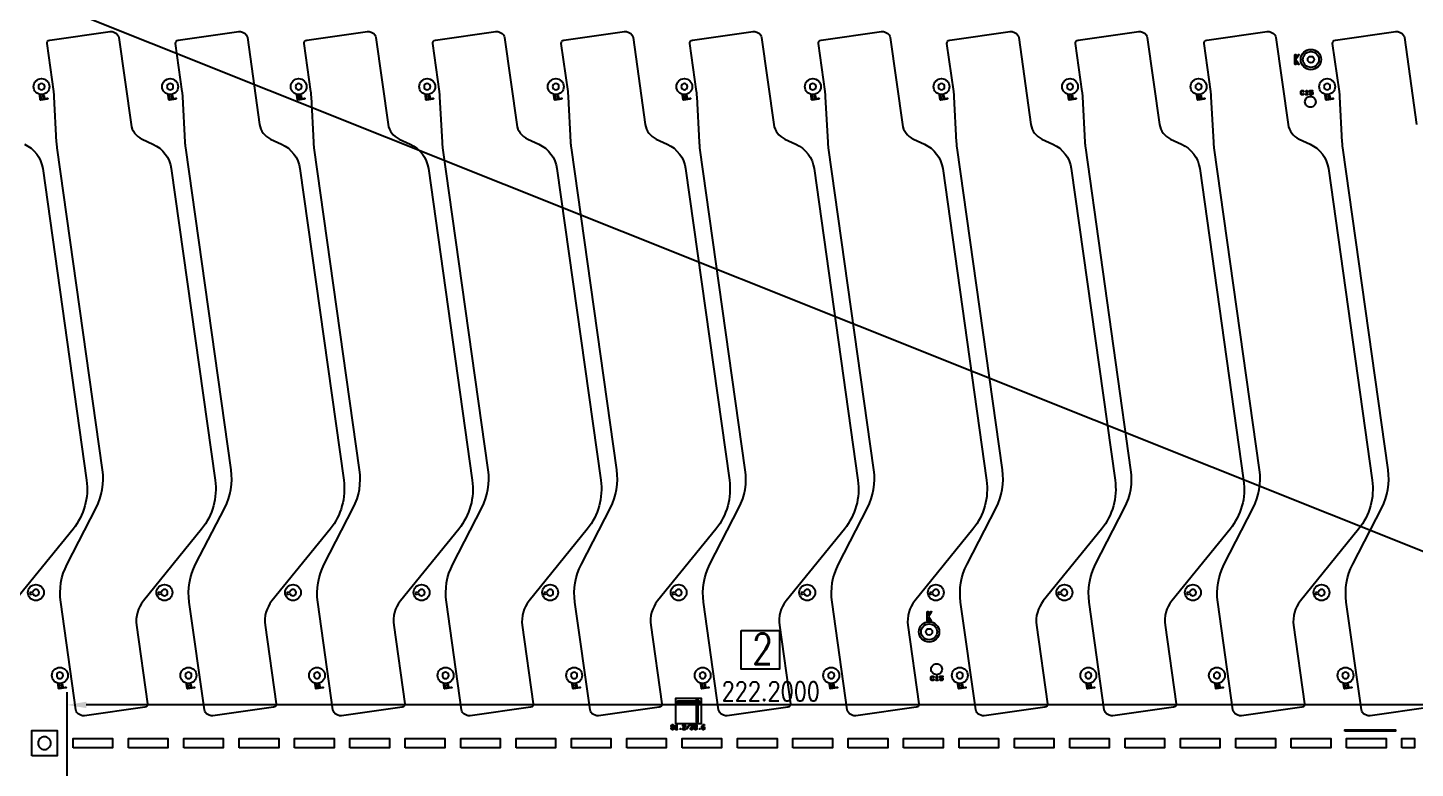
# Model space of a CAD drawing. Header units: millimetres. Extents: x 236 to 1271, y 167 to 899.
# Drawn here: x 423.4 to 641.4, y 577.5 to 693.9 of the extents above; entities that cross this region are included whole.
import ezdxf

# ---------------------------------------------------------------- set-up
doc = ezdxf.new("R2010")
doc.units = ezdxf.units.MM
doc.header["$LTSCALE"] = 23.1
doc.header["$PDMODE"] = 3
doc.header["$PDSIZE"] = 6
doc.layers.get('0').update_dxf_attribs({"linetype": 'CONTINUOUS'})
doc.layers.get('Defpoints').update_dxf_attribs({"linetype": 'CONTINUOUS'})
doc.layers.add('備註', color=1, linetype='CONTINUOUS')
doc.layers.add('尺寸線', color=3, linetype='CONTINUOUS', lineweight=0)
doc.styles.get("Standard").update_dxf_attribs({"font": 'simplex.shx', "width": 0.8})
doc.dimstyles.get("Standard").update_dxf_attribs({"dimtxt": 3, "dimasz": 3, "dimexe": 2, "dimexo": 0.35, "dimtad": 1, "dimdec": 4, "dimzin": 0, "dimdsep": 46, "dimtxsty": 'Standard', "dimcen": 0.09, "dimazin": 0, "dimtp": 0.01, "dimtm": 0.01, "dimtfac": 1, "dimtofl": 0, "dimtmove": 0, "dimatfit": 3, "dimfxl": 0, "dimtolj": 1, "dimtzin": 0, "dimarcsym": 0})

# ---------------------------------------------------------------- blocks, each defined once
blk = doc.blocks.new('*D4')
at = {"layer": 'Defpoints', "color": 0}
for p in [(429.63, 587.46), (429.63, 570.8), (651.83, 570.8)]:
    blk.add_point(p, dxfattribs=at)
at = {"layer": '尺寸線', "color": 0, "lineweight": -2}
for p, q in [((429.63, 571.15), (429.63, 589.46)), ((651.83, 571.15), (651.83, 589.46)), ((648.83, 587.46), (432.63, 587.46))]:
    blk.add_line(p, q, dxfattribs=at)
at = {"layer": '尺寸線', "color": 0}
for points in [[(432.63, 587.96), (432.63, 586.96), (429.63, 587.46)], [(648.83, 586.96), (648.83, 587.96), (651.83, 587.46)]]:
    blk.add_solid(points, dxfattribs=at)
at = {"layer": '尺寸線', "color": 0, "insert": (540.19, 589.59), "char_height": 3, "attachment_point": 5, "rotation": 0}
blk.add_mtext('\\A1;222.2000', dxfattribs=at)
blk = doc.blocks.new('*D5')
at = {"layer": 'Defpoints', "color": 0}
for p in [(631.63, 795.8), (686.58, 795.65), (630.49, 367.1)]:
    blk.add_point(p, dxfattribs=at)
at = {"layer": '尺寸線', "color": 0, "lineweight": -2}
for p, q in [((631.98, 795.79), (688.58, 795.64)), ((685.44, 369.95), (686.57, 792.65)), ((630.84, 367.1), (687.43, 366.95))]:
    blk.add_line(p, q, dxfattribs=at)
at = {"layer": '尺寸線', "color": 0}
for points in [[(687.07, 792.65), (686.07, 792.65), (686.58, 795.65)], [(684.94, 369.95), (685.94, 369.95), (685.43, 366.95)]]:
    blk.add_solid(points, dxfattribs=at)
at = {"layer": '尺寸線', "color": 0, "insert": (683.88, 581.25), "char_height": 3, "attachment_point": 5, "rotation": 89.8475}
blk.add_mtext('\\A1;428.6978', dxfattribs=at)
blk = doc.blocks.new('*D7')
at = {"layer": 'Defpoints', "color": 0}
for p in [(429.63, 795.8), (367.35, 369.14), (408.29, 367.1)]:
    blk.add_point(p, dxfattribs=at)
at = {"layer": '尺寸線', "color": 0, "lineweight": -2}
for p, q in [((429.28, 795.81), (386.69, 797.93)), ((388.54, 794.84), (367.5, 372.13)), ((407.94, 367.12), (365.35, 369.24))]:
    blk.add_line(p, q, dxfattribs=at)
at = {"layer": '尺寸線', "color": 0}
for points in [[(389.04, 794.81), (388.04, 794.86), (388.69, 797.83)], [(367, 372.16), (368, 372.11), (367.35, 369.14)]]:
    blk.add_solid(points, dxfattribs=at)
at = {"layer": '尺寸線', "color": 0, "insert": (375.87, 582.98), "char_height": 3, "attachment_point": 5, "rotation": 87.1501}
blk.add_mtext('\\A1;429.2272', dxfattribs=at)

msp = doc.modelspace()

# ---------------------------------------------------------------- linework, layer by layer
for points in [[(426.46797, 691.44941, -0.414221), (426.89341, 692.01399), (436.39714, 693.34965, -0.147966), (436.96947, 693.26078), (437.19005, 693.15482, -0.250642), (437.74636, 692.39299), (439.66477, 678.74281, 0.256384), (441.39242, 676.43), (443.11421, 675.64606, -0.256388), (445.99377, 671.79146), (452.87831, 622.80536, -0.207998), (450.74702, 615.12053), (441.59977, 603.82427, 0.207969), (440.5345, 599.98246), (442.26686, 587.65608, -0.41437), (441.84146, 587.09125), (432.33747, 585.75555, -0.147928), (431.76528, 585.84436), (431.54476, 585.95068, -0.250656), (430.9885, 586.71225), (428.61284, 603.61594, -0.154616), (429.61793, 609.57196), (434.177, 618.45931, 0.154617), (435.18209, 624.41534), (428.06264, 675.07283, -0.021814), (427.97911, 675.94076), (427.60436, 683.08985, 0.02121), (427.52419, 683.934)], [(446.66797, 691.44941, -0.414221), (447.09341, 692.01399), (456.59714, 693.34965, -0.147966), (457.16947, 693.26078), (457.39005, 693.15482, -0.250642), (457.94636, 692.39299), (459.86477, 678.74281, 0.256384), (461.59242, 676.43), (463.31421, 675.64606, -0.256388), (466.19377, 671.79146), (473.07831, 622.80536, -0.207998), (470.94702, 615.12053), (461.79977, 603.82427, 0.207969), (460.7345, 599.98246), (462.46686, 587.65608, -0.41437), (462.04146, 587.09125), (452.53747, 585.75555, -0.147928), (451.96528, 585.84436), (451.74476, 585.95068, -0.250656), (451.1885, 586.71225), (448.81284, 603.61594, -0.154616), (449.81793, 609.57196), (454.377, 618.45931, 0.154617), (455.38209, 624.41534), (448.26264, 675.07283, -0.021814), (448.17911, 675.94076), (447.80436, 683.08985, 0.02121), (447.72419, 683.934)], [(466.86797, 691.44941, -0.414221), (467.29341, 692.01399), (476.79714, 693.34965, -0.147966), (477.36947, 693.26078), (477.59005, 693.15482, -0.250642), (478.14636, 692.39299), (480.06477, 678.74281, 0.256384), (481.79242, 676.43), (483.51421, 675.64606, -0.256388), (486.39377, 671.79146), (493.27831, 622.80536, -0.207998), (491.14702, 615.12053), (481.99977, 603.82427, 0.207969), (480.9345, 599.98246), (482.66686, 587.65608, -0.41437), (482.24146, 587.09125), (472.73747, 585.75555, -0.147928), (472.16528, 585.84436), (471.94476, 585.95068, -0.250656), (471.3885, 586.71225), (469.01284, 603.61594, -0.154616), (470.01793, 609.57196), (474.577, 618.45931, 0.154617), (475.58209, 624.41534), (468.46264, 675.07283, -0.021814), (468.37911, 675.94076), (468.00436, 683.08985, 0.02121), (467.92419, 683.934)], [(487.06797, 691.44941, -0.414221), (487.49341, 692.01399), (496.99714, 693.34965, -0.147966), (497.56947, 693.26078), (497.79005, 693.15482, -0.250642), (498.34636, 692.39299), (500.26477, 678.74281, 0.256384), (501.99242, 676.43), (503.71421, 675.64606, -0.256388), (506.59377, 671.79146), (513.47831, 622.80536, -0.207998), (511.34702, 615.12053), (502.19977, 603.82427, 0.207969), (501.1345, 599.98246), (502.86686, 587.65608, -0.41437), (502.44146, 587.09125), (492.93747, 585.75555, -0.147928), (492.36528, 585.84436), (492.14476, 585.95068, -0.250656), (491.5885, 586.71225), (489.21284, 603.61594, -0.154616), (490.21793, 609.57196), (494.777, 618.45931, 0.154617), (495.78209, 624.41534), (488.66264, 675.07283, -0.021814), (488.57911, 675.94076), (488.20436, 683.08985, 0.02121), (488.12419, 683.934)], [(507.26797, 691.44941, -0.414221), (507.69341, 692.01399), (517.19714, 693.34965, -0.147966), (517.76947, 693.26078), (517.99005, 693.15482, -0.250642), (518.54636, 692.39299), (520.46477, 678.74281, 0.256384), (522.19242, 676.43), (523.91421, 675.64606, -0.256388), (526.79377, 671.79146), (533.67831, 622.80536, -0.207998), (531.54702, 615.12053), (522.39977, 603.82427, 0.207969), (521.3345, 599.98246), (523.06686, 587.65608, -0.41437), (522.64146, 587.09125), (513.13747, 585.75555, -0.147928), (512.56528, 585.84436), (512.34476, 585.95068, -0.250656), (511.7885, 586.71225), (509.41284, 603.61594, -0.154616), (510.41793, 609.57196), (514.977, 618.45931, 0.154617), (515.98209, 624.41534), (508.86264, 675.07283, -0.021814), (508.77911, 675.94076), (508.40436, 683.08985, 0.02121), (508.32419, 683.934)], [(527.46797, 691.44941, -0.414221), (527.89341, 692.01399), (537.39714, 693.34965, -0.147966), (537.96947, 693.26078), (538.19005, 693.15482, -0.250642), (538.74636, 692.39299), (540.66477, 678.74281, 0.256384), (542.39242, 676.43), (544.11421, 675.64606, -0.256388), (546.99377, 671.79146), (553.87831, 622.80536, -0.207998), (551.74702, 615.12053), (542.59977, 603.82427, 0.207969), (541.5345, 599.98246), (543.26686, 587.65608, -0.41437), (542.84146, 587.09125), (533.33747, 585.75555, -0.147928), (532.76528, 585.84436), (532.54476, 585.95068, -0.250656), (531.9885, 586.71225), (529.61284, 603.61594, -0.154616), (530.61793, 609.57196), (535.177, 618.45931, 0.154617), (536.18209, 624.41534), (529.06264, 675.07283, -0.021814), (528.97911, 675.94076), (528.60436, 683.08985, 0.02121), (528.52419, 683.934)], [(547.66797, 691.44941, -0.414221), (548.09341, 692.01399), (557.59714, 693.34965, -0.147966), (558.16947, 693.26078), (558.39005, 693.15482, -0.250642), (558.94636, 692.39299), (560.86477, 678.74281, 0.256384), (562.59242, 676.43), (564.31421, 675.64606, -0.256388), (567.19377, 671.79146), (574.07831, 622.80536, -0.207998), (571.94702, 615.12053), (562.79977, 603.82427, 0.207969), (561.7345, 599.98246), (563.46686, 587.65608, -0.41437), (563.04146, 587.09125), (553.53747, 585.75555, -0.147928), (552.96528, 585.84436), (552.74476, 585.95068, -0.250656), (552.1885, 586.71225), (549.81284, 603.61594, -0.154616), (550.81793, 609.57196), (555.377, 618.45931, 0.154617), (556.38209, 624.41534), (549.26264, 675.07283, -0.021814), (549.17911, 675.94076), (548.80436, 683.08985, 0.02121), (548.72419, 683.934)], [(567.86797, 691.44941, -0.414221), (568.29341, 692.01399), (577.79714, 693.34965, -0.147966), (578.36947, 693.26078), (578.59005, 693.15482, -0.250642), (579.14636, 692.39299), (581.06477, 678.74281, 0.256384), (582.79242, 676.43), (584.51421, 675.64606, -0.256388), (587.39377, 671.79146), (594.27831, 622.80536, -0.207998), (592.14702, 615.12053), (582.99977, 603.82427, 0.207969), (581.9345, 599.98246), (583.66686, 587.65608, -0.41437), (583.24146, 587.09125), (573.73747, 585.75555, -0.147928), (573.16528, 585.84436), (572.94476, 585.95068, -0.250656), (572.3885, 586.71225), (570.01284, 603.61594, -0.154616), (571.01793, 609.57196), (575.577, 618.45931, 0.154617), (576.58209, 624.41534), (569.46264, 675.07283, -0.021814), (569.37911, 675.94076), (569.00436, 683.08985, 0.02121), (568.92419, 683.934)], [(588.06797, 691.44941, -0.414221), (588.49341, 692.01399), (597.99714, 693.34965, -0.147966), (598.56947, 693.26078), (598.79005, 693.15482, -0.250642), (599.34636, 692.39299), (601.26477, 678.74281, 0.256384), (602.99242, 676.43), (604.71421, 675.64606, -0.256388), (607.59377, 671.79146), (614.47831, 622.80536, -0.207998), (612.34702, 615.12053), (603.19977, 603.82427, 0.207969), (602.1345, 599.98246), (603.86686, 587.65608, -0.41437), (603.44146, 587.09125), (593.93747, 585.75555, -0.147928), (593.36528, 585.84436), (593.14476, 585.95068, -0.250656), (592.5885, 586.71225), (590.21284, 603.61594, -0.154616), (591.21793, 609.57196), (595.777, 618.45931, 0.154617), (596.78209, 624.41534), (589.66264, 675.07283, -0.021814), (589.57911, 675.94076), (589.20436, 683.08985, 0.02121), (589.12419, 683.934)], [(608.26797, 691.44941, -0.414221), (608.69341, 692.01399), (618.19714, 693.34965, -0.147966), (618.76947, 693.26078), (618.99005, 693.15482, -0.250642), (619.54636, 692.39299), (621.46477, 678.74281, 0.256384), (623.19242, 676.43), (624.91421, 675.64606, -0.256388), (627.79377, 671.79146), (634.67831, 622.80536, -0.207998), (632.54702, 615.12053), (623.39977, 603.82427, 0.207969), (622.3345, 599.98246), (624.06686, 587.65608, -0.41437), (623.64146, 587.09125), (614.13747, 585.75555, -0.147928), (613.56528, 585.84436), (613.34476, 585.95068, -0.250656), (612.7885, 586.71225), (610.41284, 603.61594, -0.154616), (611.41793, 609.57196), (615.977, 618.45931, 0.154617), (616.98209, 624.41534), (609.86264, 675.07283, -0.021814), (609.77911, 675.94076), (609.40436, 683.08985, 0.02121), (609.32419, 683.934)], [(624.55626, 688.9475, -0.414217), (625.05626, 689.4475, -0.414217), (625.55626, 688.9475, -0.414217), (625.05626, 688.4475, -0.414217)], [(425.10259, 684.68857, 0.414217), (425.60259, 684.18857, 0.414217), (426.10259, 684.68857, 0.414217), (425.60259, 685.18857, 0.414217)], [(445.30259, 684.68857, 0.414217), (445.80259, 684.18857, 0.414217), (446.30259, 684.68857, 0.414217), (445.80259, 685.18857, 0.414217)], [(465.50259, 684.68857, 0.414217), (466.00259, 684.18857, 0.414217), (466.50259, 684.68857, 0.414217), (466.00259, 685.18857, 0.414217)], [(485.70259, 684.68857, 0.414217), (486.20259, 684.18857, 0.414217), (486.70259, 684.68857, 0.414217), (486.20259, 685.18857, 0.414217)], [(505.90259, 684.68857, 0.414217), (506.40259, 684.18857, 0.414217), (506.90259, 684.68857, 0.414217), (506.40259, 685.18857, 0.414217)], [(526.10259, 684.68857, 0.414217), (526.60259, 684.18857, 0.414217), (527.10259, 684.68857, 0.414217), (526.60259, 685.18857, 0.414217)], [(546.30259, 684.68857, 0.414217), (546.80259, 684.18857, 0.414217), (547.30259, 684.68857, 0.414217), (546.80259, 685.18857, 0.414217)], [(566.50259, 684.68857, 0.414217), (567.00259, 684.18857, 0.414217), (567.50259, 684.68857, 0.414217), (567.00259, 685.18857, 0.414217)], [(586.70259, 684.68857, 0.414217), (587.20259, 684.18857, 0.414217), (587.70259, 684.68857, 0.414217), (587.20259, 685.18857, 0.414217)], [(606.90259, 684.68857, 0.414217), (607.40259, 684.18857, 0.414217), (607.90259, 684.68857, 0.414217), (607.40259, 685.18857, 0.414217)], [(627.10259, 684.68857, 0.414217), (627.60259, 684.18857, 0.414217), (628.10259, 684.68857, 0.414217), (627.60259, 685.18857, 0.414217)], [(425.31033, 683.32292, -1), (425.45887, 683.3438), (425.54521, 682.72947), (425.91312, 682.78118), (425.85097, 683.22335, -1), (425.99951, 683.24423), (426.06166, 682.80205), (426.50383, 682.8642, -1), (426.52471, 682.71566), (425.49181, 682.57049, -0.41424), (425.4071, 682.63433)], [(445.51033, 683.32292, -1), (445.65887, 683.3438), (445.74521, 682.72947), (446.11312, 682.78118), (446.05097, 683.22335, -1), (446.19951, 683.24423), (446.26166, 682.80205), (446.70383, 682.8642, -1), (446.72471, 682.71566), (445.69181, 682.57049, -0.41424), (445.6071, 682.63433)], [(465.71033, 683.32292, -1), (465.85887, 683.3438), (465.94521, 682.72947), (466.31312, 682.78118), (466.25097, 683.22335, -1), (466.39951, 683.24423), (466.46166, 682.80205), (466.90383, 682.8642, -1), (466.92471, 682.71566), (465.89181, 682.57049, -0.41424), (465.8071, 682.63433)], [(485.91033, 683.32292, -1), (486.05887, 683.3438), (486.14521, 682.72947), (486.51312, 682.78118), (486.45097, 683.22335, -1), (486.59951, 683.24423), (486.66166, 682.80205), (487.10383, 682.8642, -1), (487.12471, 682.71566), (486.09181, 682.57049, -0.41424), (486.0071, 682.63433)], [(506.11033, 683.32292, -1), (506.25887, 683.3438), (506.34521, 682.72947), (506.71312, 682.78118), (506.65097, 683.22335, -1), (506.79951, 683.24423), (506.86166, 682.80205), (507.30383, 682.8642, -1), (507.32471, 682.71566), (506.29181, 682.57049, -0.41424), (506.2071, 682.63433)], [(526.31033, 683.32292, -1), (526.45887, 683.3438), (526.54521, 682.72947), (526.91312, 682.78118), (526.85097, 683.22335, -1), (526.99951, 683.24423), (527.06166, 682.80205), (527.50383, 682.8642, -1), (527.52471, 682.71566), (526.49181, 682.57049, -0.41424), (526.4071, 682.63433)], [(546.51033, 683.32292, -1), (546.65887, 683.3438), (546.74521, 682.72947), (547.11312, 682.78118), (547.05097, 683.22335, -1), (547.19951, 683.24423), (547.26166, 682.80205), (547.70383, 682.8642, -1), (547.72471, 682.71566), (546.69181, 682.57049, -0.41424), (546.6071, 682.63433)], [(566.71033, 683.32292, -1), (566.85887, 683.3438), (566.94521, 682.72947), (567.31312, 682.78118), (567.25097, 683.22335, -1), (567.39951, 683.24423), (567.46166, 682.80205), (567.90383, 682.8642, -1), (567.92471, 682.71566), (566.89181, 682.57049, -0.41424), (566.8071, 682.63433)], [(586.91033, 683.32292, -1), (587.05887, 683.3438), (587.14521, 682.72947), (587.51312, 682.78118), (587.45097, 683.22335, -1), (587.59951, 683.24423), (587.66166, 682.80205), (588.10383, 682.8642, -1), (588.12471, 682.71566), (587.09181, 682.57049, -0.41424), (587.0071, 682.63433)], [(607.11033, 683.32292, -1), (607.25887, 683.3438), (607.34521, 682.72947), (607.71312, 682.78118), (607.65097, 683.22335, -1), (607.79951, 683.24423), (607.86166, 682.80205), (608.30383, 682.8642, -1), (608.32471, 682.71566), (607.29181, 682.57049, -0.41424), (607.2071, 682.63433)], [(623.44381, 683.54012), (623.44381, 683.93747, -0.200121), (623.45861, 683.97298), (623.55764, 684.07201, -0.200121), (623.59315, 684.08681), (623.79182, 684.08681, -0.200121), (623.82733, 684.07201), (623.92652, 683.97283, -1), (623.85581, 683.90212), (623.77111, 683.98681), (623.61386, 683.98681), (623.54381, 683.91676), (623.54381, 683.56083), (623.61386, 683.49079), (623.77111, 683.49079), (623.85581, 683.57548, -1), (623.92652, 683.50477), (623.82733, 683.40559, -0.200121), (623.79182, 683.39079), (623.59315, 683.39079, -0.200121), (623.55764, 683.40559), (623.45861, 683.50461, -0.200121)], [(624.1115, 682.30071, -0.414215), (624.9615, 683.15071, -0.414215), (625.8115, 682.30071, -0.414215), (624.9615, 681.45071, -0.414215)], [(624.84381, 683.83814), (624.84381, 684.03681, -0.414253), (624.89381, 684.08681), (625.29116, 684.08681, -1), (625.29116, 683.98681), (624.94381, 683.98681), (624.94381, 683.88814), (625.19182, 683.88814, -0.200121), (625.22733, 683.87334), (625.32636, 683.77431, -0.200121), (625.34116, 683.7388), (625.34116, 683.54012, -0.200121), (625.32636, 683.50461), (625.22733, 683.40559, -0.200121), (625.19182, 683.39079), (624.99315, 683.39079, -0.200121), (624.95764, 683.40559), (624.85846, 683.50477, -1), (624.92917, 683.57548), (625.01386, 683.49079), (625.17111, 683.49079), (625.24116, 683.56083), (625.24116, 683.71809), (625.17111, 683.78814), (624.89381, 683.78814, -0.414253)], [(627.31033, 683.32292, -1), (627.45887, 683.3438), (627.54521, 682.72947), (627.91312, 682.78118), (627.85097, 683.22335, -1), (627.99951, 683.24423), (628.06166, 682.80205), (628.50383, 682.8642, -1), (628.52471, 682.71566), (627.49181, 682.57049, -0.41424), (627.4071, 682.63433)], [(423.46646, 605.12955, -0.414215), (424.71646, 606.37955, -0.414215), (425.96646, 605.12955, -0.414215), (424.71646, 603.87955, -0.414215)], [(443.66646, 605.12955, -0.414215), (444.91646, 606.37955, -0.414215), (446.16646, 605.12955, -0.414215), (444.91646, 603.87955, -0.414215)], [(463.86646, 605.12955, -0.414215), (465.11646, 606.37955, -0.414215), (466.36646, 605.12955, -0.414215), (465.11646, 603.87955, -0.414215)], [(484.06646, 605.12955, -0.414215), (485.31646, 606.37955, -0.414215), (486.56646, 605.12955, -0.414215), (485.31646, 603.87955, -0.414215)], [(504.26646, 605.12955, -0.414215), (505.51646, 606.37955, -0.414215), (506.76646, 605.12955, -0.414215), (505.51646, 603.87955, -0.414215)], [(524.46646, 605.12955, -0.414215), (525.71646, 606.37955, -0.414215), (526.96646, 605.12955, -0.414215), (525.71646, 603.87955, -0.414215)], [(544.66646, 605.12955, -0.414215), (545.91646, 606.37955, -0.414215), (547.16646, 605.12955, -0.414215), (545.91646, 603.87955, -0.414215)], [(564.86646, 605.12955, -0.414215), (566.11646, 606.37955, -0.414215), (567.36646, 605.12955, -0.414215), (566.11646, 603.87955, -0.414215)], [(585.06646, 605.12955, -0.414215), (586.31646, 606.37955, -0.414215), (587.56646, 605.12955, -0.414215), (586.31646, 603.87955, -0.414215)], [(605.26646, 605.12955, -0.414215), (606.51646, 606.37955, -0.414215), (607.76646, 605.12955, -0.414215), (606.51646, 603.87955, -0.414215)], [(625.46646, 605.12955, -0.414215), (626.71646, 606.37955, -0.414215), (627.96646, 605.12955, -0.414215), (626.71646, 603.87955, -0.414215)], [(423.7537, 605.14572), (423.79545, 604.84864), (424.26501, 604.91463, 0.289315), (424.71646, 604.62955, 0.414217), (425.21646, 605.12955, 0.414217), (424.71646, 605.62955, 0.366656), (424.22325, 605.21171)], [(443.9537, 605.14572), (443.99545, 604.84864), (444.46501, 604.91463, 0.289315), (444.91646, 604.62955, 0.414217), (445.41646, 605.12955, 0.414217), (444.91646, 605.62955, 0.366656), (444.42325, 605.21171)], [(464.1537, 605.14572), (464.19545, 604.84864), (464.66501, 604.91463, 0.289315), (465.11646, 604.62955, 0.414217), (465.61646, 605.12955, 0.414217), (465.11646, 605.62955, 0.366656), (464.62325, 605.21171)], [(484.3537, 605.14572), (484.39545, 604.84864), (484.86501, 604.91463, 0.289315), (485.31646, 604.62955, 0.414217), (485.81646, 605.12955, 0.414217), (485.31646, 605.62955, 0.366656), (484.82325, 605.21171)], [(504.5537, 605.14572), (504.59545, 604.84864), (505.06501, 604.91463, 0.289315), (505.51646, 604.62955, 0.414217), (506.01646, 605.12955, 0.414217), (505.51646, 605.62955, 0.366656), (505.02325, 605.21171)], [(524.7537, 605.14572), (524.79545, 604.84864), (525.26501, 604.91463, 0.289315), (525.71646, 604.62955, 0.414217), (526.21646, 605.12955, 0.414217), (525.71646, 605.62955, 0.366656), (525.22325, 605.21171)], [(544.9537, 605.14572), (544.99545, 604.84864), (545.46501, 604.91463, 0.289315), (545.91646, 604.62955, 0.414217), (546.41646, 605.12955, 0.414217), (545.91646, 605.62955, 0.366656), (545.42325, 605.21171)], [(565.1537, 605.14572), (565.19545, 604.84864), (565.66501, 604.91463, 0.289315), (566.11646, 604.62955, 0.414217), (566.61646, 605.12955, 0.414217), (566.11646, 605.62955, 0.366656), (565.62325, 605.21171)], [(585.3537, 605.14572), (585.39545, 604.84864), (585.86501, 604.91463, 0.289315), (586.31646, 604.62955, 0.414217), (586.81646, 605.12955, 0.414217), (586.31646, 605.62955, 0.366656), (585.82325, 605.21171)], [(605.5537, 605.14572), (605.59545, 604.84864), (606.06501, 604.91463, 0.289315), (606.51646, 604.62955, 0.414217), (607.01646, 605.12955, 0.414217), (606.51646, 605.62955, 0.366656), (606.02325, 605.21171)], [(625.7537, 605.14572), (625.79545, 604.84864), (626.26501, 604.91463, 0.289315), (626.71646, 604.62955, 0.414217), (627.21646, 605.12955, 0.414217), (626.71646, 605.62955, 0.366656), (626.22325, 605.21171)], [(564.55626, 598.9475, -0.414217), (565.05626, 599.4475, -0.414217), (565.55626, 598.9475, -0.414217), (565.05626, 598.4475, -0.414217)], [(565.38987, 593.06318, -0.414215), (566.23987, 593.91318, -0.414215), (567.08987, 593.06318, -0.414215), (566.23987, 592.21318, -0.414215)], [(427.98589, 592.09934, 0.414217), (428.48589, 591.59934, 0.414217), (428.98589, 592.09934, 0.414217), (428.48589, 592.59934, 0.414217)], [(428.19362, 590.73369, -1), (428.34216, 590.75457), (428.4285, 590.14024), (428.79641, 590.19195), (428.73426, 590.63412, -1), (428.8828, 590.655), (428.94495, 590.21282), (429.38713, 590.27497, -1), (429.408, 590.12643), (428.3751, 589.98126, -0.41424), (428.2904, 590.0451)], [(448.18589, 592.09934, 0.414217), (448.68589, 591.59934, 0.414217), (449.18589, 592.09934, 0.414217), (448.68589, 592.59934, 0.414217)], [(448.39362, 590.73369, -1), (448.54216, 590.75457), (448.6285, 590.14024), (448.99641, 590.19195), (448.93426, 590.63412, -1), (449.0828, 590.655), (449.14495, 590.21282), (449.58713, 590.27497, -1), (449.608, 590.12643), (448.5751, 589.98126, -0.41424), (448.4904, 590.0451)], [(468.38589, 592.09934, 0.414217), (468.88589, 591.59934, 0.414217), (469.38589, 592.09934, 0.414217), (468.88589, 592.59934, 0.414217)], [(468.59362, 590.73369, -1), (468.74216, 590.75457), (468.8285, 590.14024), (469.19641, 590.19195), (469.13426, 590.63412, -1), (469.2828, 590.655), (469.34495, 590.21282), (469.78713, 590.27497, -1), (469.808, 590.12643), (468.7751, 589.98126, -0.41424), (468.6904, 590.0451)], [(488.58589, 592.09934, 0.414217), (489.08589, 591.59934, 0.414217), (489.58589, 592.09934, 0.414217), (489.08589, 592.59934, 0.414217)], [(488.79362, 590.73369, -1), (488.94216, 590.75457), (489.0285, 590.14024), (489.39641, 590.19195), (489.33426, 590.63412, -1), (489.4828, 590.655), (489.54495, 590.21282), (489.98713, 590.27497, -1), (490.008, 590.12643), (488.9751, 589.98126, -0.41424), (488.8904, 590.0451)], [(508.78589, 592.09934, 0.414217), (509.28589, 591.59934, 0.414217), (509.78589, 592.09934, 0.414217), (509.28589, 592.59934, 0.414217)], [(508.99362, 590.73369, -1), (509.14216, 590.75457), (509.2285, 590.14024), (509.59641, 590.19195), (509.53426, 590.63412, -1), (509.6828, 590.655), (509.74495, 590.21282), (510.18713, 590.27497, -1), (510.208, 590.12643), (509.1751, 589.98126, -0.41424), (509.0904, 590.0451)], [(528.98589, 592.09934, 0.414217), (529.48589, 591.59934, 0.414217), (529.98589, 592.09934, 0.414217), (529.48589, 592.59934, 0.414217)], [(529.19362, 590.73369, -1), (529.34216, 590.75457), (529.4285, 590.14024), (529.79641, 590.19195), (529.73426, 590.63412, -1), (529.8828, 590.655), (529.94495, 590.21282), (530.38713, 590.27497, -1), (530.408, 590.12643), (529.3751, 589.98126, -0.41424), (529.2904, 590.0451)], [(549.18589, 592.09934, 0.414217), (549.68589, 591.59934, 0.414217), (550.18589, 592.09934, 0.414217), (549.68589, 592.59934, 0.414217)], [(549.39362, 590.73369, -1), (549.54216, 590.75457), (549.6285, 590.14024), (549.99641, 590.19195), (549.93426, 590.63412, -1), (550.0828, 590.655), (550.14495, 590.21282), (550.58713, 590.27497, -1), (550.608, 590.12643), (549.5751, 589.98126, -0.41424), (549.4904, 590.0451)], [(565.34195, 591.43956), (565.34195, 591.83691, -0.200121), (565.35675, 591.87242), (565.45578, 591.97144, -0.200121), (565.49129, 591.98624), (565.68996, 591.98624, -0.200121), (565.72547, 591.97144), (565.82465, 591.87226, -1), (565.75394, 591.80155), (565.66925, 591.88624), (565.512, 591.88624), (565.44195, 591.8162), (565.44195, 591.46027), (565.512, 591.39022), (565.66925, 591.39022), (565.75394, 591.47491, -1), (565.82465, 591.4042), (565.72547, 591.30502, -0.200121), (565.68996, 591.29022), (565.49129, 591.29022, -0.200121), (565.45578, 591.30502), (565.35675, 591.40405, -0.200121)], [(566.74195, 591.73757), (566.74195, 591.93624, -0.414253), (566.79195, 591.98624), (567.1893, 591.98624, -1), (567.1893, 591.88624), (566.84195, 591.88624), (566.84195, 591.78757), (567.08996, 591.78757, -0.200121), (567.12547, 591.77277), (567.2245, 591.67374, -0.200121), (567.2393, 591.63823), (567.2393, 591.43956, -0.200121), (567.2245, 591.40405), (567.12547, 591.30502, -0.200121), (567.08996, 591.29022), (566.89129, 591.29022, -0.200121), (566.85578, 591.30502), (566.75659, 591.4042, -1), (566.8273, 591.47491), (566.912, 591.39022), (567.06925, 591.39022), (567.1393, 591.46027), (567.1393, 591.61752), (567.06925, 591.68757), (566.79195, 591.68757, -0.414253)], [(569.38589, 592.09934, 0.414217), (569.88589, 591.59934, 0.414217), (570.38589, 592.09934, 0.414217), (569.88589, 592.59934, 0.414217)], [(569.59362, 590.73369, -1), (569.74216, 590.75457), (569.8285, 590.14024), (570.19641, 590.19195), (570.13426, 590.63412, -1), (570.2828, 590.655), (570.34495, 590.21282), (570.78713, 590.27497, -1), (570.808, 590.12643), (569.7751, 589.98126, -0.41424), (569.6904, 590.0451)], [(589.58589, 592.09934, 0.414217), (590.08589, 591.59934, 0.414217), (590.58589, 592.09934, 0.414217), (590.08589, 592.59934, 0.414217)], [(589.79362, 590.73369, -1), (589.94216, 590.75457), (590.0285, 590.14024), (590.39641, 590.19195), (590.33426, 590.63412, -1), (590.4828, 590.655), (590.54495, 590.21282), (590.98713, 590.27497, -1), (591.008, 590.12643), (589.9751, 589.98126, -0.41424), (589.8904, 590.0451)], [(609.78589, 592.09934, 0.414217), (610.28589, 591.59934, 0.414217), (610.78589, 592.09934, 0.414217), (610.28589, 592.59934, 0.414217)], [(609.99362, 590.73369, -1), (610.14216, 590.75457), (610.2285, 590.14024), (610.59641, 590.19195), (610.53426, 590.63412, -1), (610.6828, 590.655), (610.74495, 590.21282), (611.18713, 590.27497, -1), (611.208, 590.12643), (610.1751, 589.98126, -0.41424), (610.0904, 590.0451)], [(629.98589, 592.09934, 0.414217), (630.48589, 591.59934, 0.414217), (630.98589, 592.09934, 0.414217), (630.48589, 592.59934, 0.414217)], [(630.19362, 590.73369, -1), (630.34216, 590.75457), (630.4285, 590.14024), (630.79641, 590.19195), (630.73426, 590.63412, -1), (630.8828, 590.655), (630.94495, 590.21282), (631.38713, 590.27497, -1), (631.408, 590.12643), (630.3751, 589.98126, -0.41424), (630.2904, 590.0451)], [(525.55438, 587.72612), (528.47207, 587.72612), (528.47207, 584.80843, 1), (528.55328, 584.80843), (528.55328, 587.72612), (528.59187, 587.72612), (528.59187, 584.80843, 1), (528.67308, 584.80843), (528.67308, 587.72612), (528.71167, 587.72612), (528.71167, 584.80843, 1), (528.79288, 584.80843), (528.79288, 587.72612), (528.95297, 587.72612, 1), (528.95297, 587.80733), (528.79288, 587.80733), (528.79288, 587.84592), (528.95297, 587.84592, 1), (528.95297, 587.92713), (528.79288, 587.92713), (528.79288, 587.96572), (528.95297, 587.96572, 1), (528.95297, 588.04693), (528.79288, 588.04693), (528.79288, 588.20702, 1), (528.71167, 588.20702), (528.71167, 588.04693), (528.67308, 588.04693), (528.67308, 588.20702, 1), (528.59187, 588.20702), (528.59187, 588.04693), (528.55328, 588.04693), (528.55328, 588.20702, 1), (528.47207, 588.20702), (528.47207, 588.04693), (525.55438, 588.04693, 1), (525.55438, 587.96572), (528.47207, 587.96572), (528.47207, 587.92713), (525.55438, 587.92713, 1), (525.55438, 587.84592), (528.47207, 587.84592), (528.47207, 587.80733), (525.55438, 587.80733, 1)], [(524.55187, 583.73891), (524.55187, 583.85149, -0.156474), (524.56306, 583.88638), (524.6179, 583.96407), (524.56306, 584.04176, -0.156461), (524.55187, 584.07665), (524.55187, 584.18924, -0.156474), (524.56306, 584.22413), (524.64212, 584.33613, -0.245285), (524.69134, 584.36182), (524.85028, 584.36182, -0.245298), (524.8995, 584.33613), (524.97857, 584.22413, -0.156461), (524.98975, 584.18924), (524.98975, 584.07665, -0.156474), (524.97857, 584.04176), (524.92372, 583.96407), (524.97857, 583.88638, -0.156461), (524.98975, 583.85149), (524.98975, 583.73891, -0.156474), (524.97857, 583.70402), (524.8995, 583.59201, -0.245285), (524.85028, 583.56632), (524.69134, 583.56632, -0.245298), (524.64212, 583.59201), (524.56306, 583.70402, -0.156461)], [(527.56286, 583.70431, -1), (527.66089, 583.77351), (527.72243, 583.68632), (527.8192, 583.68632), (527.86975, 583.75795), (527.86975, 583.83245), (527.8192, 583.90407), (527.77081, 583.90407, -1), (527.77081, 584.02407), (527.8192, 584.02407), (527.86975, 584.0957), (527.86975, 584.24182), (527.61187, 584.24182, -1), (527.61187, 584.36182), (527.92975, 584.36182, -0.414245), (527.98975, 584.30182), (527.98975, 584.07665, -0.156474), (527.97857, 584.04176), (527.92372, 583.96407), (527.97857, 583.88638, -0.156461), (527.98975, 583.85149), (527.98975, 583.73891, -0.156474), (527.97857, 583.70402), (527.8995, 583.59201, -0.245285), (527.85028, 583.56632), (527.69134, 583.56632, -0.245298), (527.64212, 583.59201)], [(528.15187, 583.73891), (528.15187, 583.85149, -0.156474), (528.16306, 583.88638), (528.2179, 583.96407), (528.16306, 584.04176, -0.156461), (528.15187, 584.07665), (528.15187, 584.18924, -0.156474), (528.16306, 584.22413), (528.24212, 584.33613, -0.245285), (528.29134, 584.36182), (528.45028, 584.36182, -0.245298), (528.4995, 584.33613), (528.57857, 584.22413, -0.156461), (528.58975, 584.18924), (528.58975, 584.07665, -0.156474), (528.57857, 584.04176), (528.52372, 583.96407), (528.57857, 583.88638, -0.156461), (528.58975, 583.85149), (528.58975, 583.73891, -0.156474), (528.57857, 583.70402), (528.4995, 583.59201, -0.245285), (528.45028, 583.56632), (528.29134, 583.56632, -0.245298), (528.24212, 583.59201), (528.16306, 583.70402, -0.156461)], [(529.35187, 583.73891), (529.35187, 583.96407), (529.35187, 584.07665, -0.156474), (529.36306, 584.11154), (529.52159, 584.33613, -0.245285), (529.57081, 584.36182), (529.72975, 584.36182, -1), (529.72975, 584.24182), (529.6019, 584.24182), (529.47187, 584.05761), (529.47187, 584.02407), (529.65028, 584.02407, -0.245298), (529.6995, 583.99838), (529.77857, 583.88638, -0.156461), (529.78975, 583.85149), (529.78975, 583.73891, -0.156474), (529.77857, 583.70402), (529.6995, 583.59201, -0.245285), (529.65028, 583.56632), (529.49134, 583.56632, -0.245298), (529.44212, 583.59201), (529.36306, 583.70402, -0.156461)], [(425.05626, 581.4475, 0.414216), (426.05626, 580.4475, 0.414216), (427.05626, 581.4475, 0.414216), (426.05626, 582.4475, 0.414216)], [(526.96286, 583.77351), (527.28074, 584.22384, -1), (527.37877, 584.15464), (527.06089, 583.70431, -1)]]:
    msp.add_lwpolyline(points, format="xyb", close=True)
for points in [[(643.84146, 587.09125), (634.33747, 585.75555, -0.147928), (633.76528, 585.84436), (633.54476, 585.95068, -0.250656), (632.9885, 586.71225), (630.61284, 603.61594, -0.154616), (631.61793, 609.57196), (636.177, 618.45931, 0.154617), (637.18209, 624.41534), (630.06264, 675.07283, -0.021814), (629.97911, 675.94076), (629.60436, 683.08985, 0.02121), (629.52419, 683.934), (628.46797, 691.44941, -0.414221), (628.89341, 692.01399), (638.39714, 693.34965, -0.147966), (638.96947, 693.26078), (639.19005, 693.15482, -0.250642), (639.74636, 692.39299), (641.66477, 678.74281, 0.256384)], [(622.54224, 688.22202), (622.54224, 689.66242, -1), (622.69224, 689.66242), (622.69224, 689.18307)], [(622.69224, 689.18307), (623.05219, 689.705, -1), (623.17567, 689.61984), (622.70834, 688.94222), (623.17567, 688.2646, -1), (623.05219, 688.17944), (622.69224, 688.70137)], [(622.69224, 688.70137), (622.69224, 688.22202, -1), (622.54224, 688.22202)], [(624.34249, 683.9161), (624.3285, 683.90212, -1), (624.25779, 683.97283)], [(624.39249, 683.39079), (624.29315, 683.39079, -1), (624.29315, 683.49079), (624.34249, 683.49079), (624.34249, 683.9161)], [(624.25779, 683.97283), (624.35698, 684.07201, -0.669786), (624.44249, 684.03681), (624.44249, 683.49079), (624.49182, 683.49079, -1), (624.49182, 683.39079), (624.39249, 683.39079)], [(422.91421, 675.64606, -0.256388), (425.79377, 671.79146), (432.67831, 622.80536, -0.207998), (430.54702, 615.12053), (421.39977, 603.82427, 0.207969)], [(564.77597, 600.65882), (564.77597, 602.09922, -1), (564.92597, 602.09922), (564.92597, 601.61987)], [(564.92597, 601.61987), (565.28592, 602.1418, -1), (565.4094, 602.05664), (564.94208, 601.37902), (565.4094, 600.7014, -1), (565.28592, 600.61624), (564.92597, 601.13817)], [(564.92597, 601.13817), (564.92597, 600.65882, -1), (564.77597, 600.65882)], [(566.24062, 591.81553), (566.22664, 591.80155, -1), (566.15593, 591.87226)], [(566.29062, 591.29022), (566.19129, 591.29022, -1), (566.19129, 591.39022), (566.24062, 591.39022), (566.24062, 591.81553)], [(566.15593, 591.87226), (566.25511, 591.97144, -0.669786), (566.34062, 591.93624), (566.34062, 591.39022), (566.38996, 591.39022, -1), (566.38996, 591.29022), (566.29062, 591.29022)], [(525.24233, 584.22384), (525.32159, 584.33613, -0.734049), (525.43081, 584.30182), (525.43081, 583.68632), (525.45028, 583.68632, -1), (525.45028, 583.56632), (525.37081, 583.56632)], [(526.35758, 583.65187), (526.51652, 583.98962, -0.291832), (526.57109, 584.02407), (526.6192, 584.02407), (526.66975, 584.0957), (526.66975, 584.17019), (526.6192, 584.24182), (526.52243, 584.24182), (526.46089, 584.15464, -1), (526.36286, 584.22384), (526.44212, 584.33613, -0.245285), (526.49134, 584.36182), (526.65028, 584.36182, -0.245298), (526.6995, 584.33613), (526.77857, 584.22413, -0.156461), (526.78975, 584.18924), (526.78975, 584.07665, -0.156474), (526.77857, 584.04176), (526.6995, 583.92976, -0.245285), (526.65028, 583.90407), (526.60889, 583.90407), (526.50642, 583.68632)], [(525.37081, 583.56632), (525.29134, 583.56632, -1), (525.29134, 583.68632), (525.31081, 583.68632), (525.31081, 584.13248, -0.727583), (525.24233, 584.22384)], [(526.50642, 583.68632), (526.72975, 583.68632, -1), (526.72975, 583.56632), (526.41215, 583.56632, -0.551305), (526.35758, 583.65187)]]:
    msp.add_lwpolyline(points, format="xyb")
for points in [[(525.25188, 584.50632), (525.25188, 588.50632), (529.25188, 588.50632), (529.25188, 584.50632)], [(528.55328, 587.92713), (528.55328, 587.96572), (528.59187, 587.96572), (528.59187, 587.92713)], [(528.55328, 587.80733), (528.55328, 587.84592), (528.59187, 587.84592), (528.59187, 587.80733)], [(528.67308, 587.92713), (528.67308, 587.96572), (528.71167, 587.96572), (528.71167, 587.92713)], [(528.67308, 587.80733), (528.67308, 587.84592), (528.71167, 587.84592), (528.71167, 587.80733)], [(424.05626, 579.4475), (424.05626, 583.4475), (428.05626, 583.4475), (428.05626, 579.4475)], [(430.56265, 580.6975), (430.56265, 582.1975), (436.76265, 582.1975), (436.76265, 580.6975)], [(439.26265, 580.6975), (439.26265, 582.1975), (445.46265, 582.1975), (445.46265, 580.6975)], [(447.96265, 580.6975), (447.96265, 582.1975), (454.16265, 582.1975), (454.16265, 580.6975)], [(456.66265, 580.6975), (456.66265, 582.1975), (462.86265, 582.1975), (462.86265, 580.6975)], [(465.36265, 580.6975), (465.36265, 582.1975), (471.56265, 582.1975), (471.56265, 580.6975)], [(474.06265, 580.6975), (474.06265, 582.1975), (480.26265, 582.1975), (480.26265, 580.6975)], [(482.76265, 580.6975), (482.76265, 582.1975), (488.96265, 582.1975), (488.96265, 580.6975)], [(491.46265, 580.6975), (491.46265, 582.1975), (497.66265, 582.1975), (497.66265, 580.6975)], [(500.16265, 580.6975), (500.16265, 582.1975), (506.36265, 582.1975), (506.36265, 580.6975)], [(508.86265, 580.6975), (508.86265, 582.1975), (515.06265, 582.1975), (515.06265, 580.6975)], [(517.56265, 580.6975), (517.56265, 582.1975), (523.76265, 582.1975), (523.76265, 580.6975)], [(524.67187, 584.0957), (524.72243, 584.02407), (524.8192, 584.02407), (524.86975, 584.0957), (524.86975, 584.17019), (524.8192, 584.24182), (524.72243, 584.24182), (524.67187, 584.17019)], [(524.67187, 583.75795), (524.72243, 583.68632), (524.8192, 583.68632), (524.86975, 583.75795), (524.86975, 583.83245), (524.8192, 583.90407), (524.72243, 583.90407), (524.67187, 583.83245)], [(526.26265, 580.6975), (526.26265, 582.1975), (532.46265, 582.1975), (532.46265, 580.6975)], [(528.27187, 584.0957), (528.32243, 584.02407), (528.4192, 584.02407), (528.46975, 584.0957), (528.46975, 584.17019), (528.4192, 584.24182), (528.32243, 584.24182), (528.27187, 584.17019)], [(528.27187, 583.75795), (528.32243, 583.68632), (528.4192, 583.68632), (528.46975, 583.75795), (528.46975, 583.83245), (528.4192, 583.90407), (528.32243, 583.90407), (528.27187, 583.83245)], [(529.47187, 583.75795), (529.52243, 583.68632), (529.6192, 583.68632), (529.66975, 583.75795), (529.66975, 583.83245), (529.6192, 583.90407), (529.47187, 583.90407)], [(534.96265, 580.6975), (534.96265, 582.1975), (541.16265, 582.1975), (541.16265, 580.6975)], [(543.66265, 580.6975), (543.66265, 582.1975), (549.86265, 582.1975), (549.86265, 580.6975)], [(552.36265, 580.6975), (552.36265, 582.1975), (558.56265, 582.1975), (558.56265, 580.6975)], [(561.06265, 580.6975), (561.06265, 582.1975), (567.26265, 582.1975), (567.26265, 580.6975)], [(569.76265, 580.6975), (569.76265, 582.1975), (575.96265, 582.1975), (575.96265, 580.6975)], [(578.46265, 580.6975), (578.46265, 582.1975), (584.66265, 582.1975), (584.66265, 580.6975)], [(587.16265, 580.6975), (587.16265, 582.1975), (593.36265, 582.1975), (593.36265, 580.6975)], [(595.86265, 580.6975), (595.86265, 582.1975), (602.06265, 582.1975), (602.06265, 580.6975)], [(604.56265, 580.6975), (604.56265, 582.1975), (610.76265, 582.1975), (610.76265, 580.6975)], [(613.26265, 580.6975), (613.26265, 582.1975), (619.46265, 582.1975), (619.46265, 580.6975)], [(621.96265, 580.6975), (621.96265, 582.1975), (628.16265, 582.1975), (628.16265, 580.6975)], [(630.36637, 583.34953), (630.36637, 583.54953), (638.36637, 583.54953), (638.36637, 583.34953)], [(630.66265, 580.6975), (630.66265, 582.1975), (636.86265, 582.1975), (636.86265, 580.6975)], [(639.36265, 580.6975), (639.36265, 582.1975), (641.3357, 582.1975), (641.3357, 580.6975)]]:
    msp.add_lwpolyline(points, close=True)
for centre, radius in [((625.05626, 688.9475), 1.6), ((625.05626, 688.9475), 1.25), ((425.60259, 684.68857), 1.25), ((445.80259, 684.68857), 1.25), ((466.00259, 684.68857), 1.25), ((486.20259, 684.68857), 1.25), ((506.40259, 684.68857), 1.25), ((526.60259, 684.68857), 1.25), ((546.80259, 684.68857), 1.25), ((567.00259, 684.68857), 1.25), ((587.20259, 684.68857), 1.25), ((607.40259, 684.68857), 1.25), ((627.60259, 684.68857), 1.25), ((565.05626, 598.9475), 1.6), ((565.05626, 598.9475), 1.25), ((428.48589, 592.09934), 1.25), ((448.68589, 592.09934), 1.25), ((468.88589, 592.09934), 1.25), ((489.08589, 592.09934), 1.25), ((509.28589, 592.09934), 1.25), ((529.48589, 592.09934), 1.25), ((549.68589, 592.09934), 1.25), ((569.88589, 592.09934), 1.25), ((590.08589, 592.09934), 1.25), ((610.28589, 592.09934), 1.25), ((630.48589, 592.09934), 1.25), ((526.01055, 583.68261), 0.06), ((529.01055, 583.68261), 0.06)]:
    msp.add_circle(centre, radius)
at = {"layer": '備註'}
msp.add_line((415.72368, 702.39197), (730.62075, 576.46512), dxfattribs=at)
at = {"layer": '備註', "linetype": 'Continuous'}
msp.add_lwpolyline([(535.51402, 599.16992), (541.53098, 599.16992), (541.53098, 593.08218), (535.51402, 593.08218)], close=True, dxfattribs=at)

# ---------------------------------------------------------------- texts
at = {"layer": '備註', "linetype": 'Continuous', "insert": (537.24022, 598.67117), "char_height": 4.8, "width": 2.0958879, "attachment_point": 1}
msp.add_mtext('2', dxfattribs=at)

# ---------------------------------------------------------------- dimensions: what is measured, and where the dimension line sits
at = {"layer": '尺寸線'}
for base, p1, p2, angle, picture, middle in [((367.34795, 369.13725), (429.62663, 795.79566), (408.28588, 367.09934), 267.1501364, '*D7', (377.98795, 582.87542)), ((686.57505, 795.64945), (630.48588, 367.09934), (631.62663, 795.79566), 89.8475384, '*D5', (686.00454, 581.2475)), ((429.62663, 587.46349), (651.82664, 570.79567), (429.62663, 570.79566), 180.0000013, '*D4', (540.19014, 587.46349))]:
    dim = msp.add_linear_dim(base=base, p1=p1, p2=p2, angle=angle, dimstyle='Standard', dxfattribs=at)
    dim.commit()
    dim.dimension.update_dxf_attribs({"geometry": picture, "text_midpoint": middle, "dimtype": 161})

doc.saveas('drawing.dxf')
